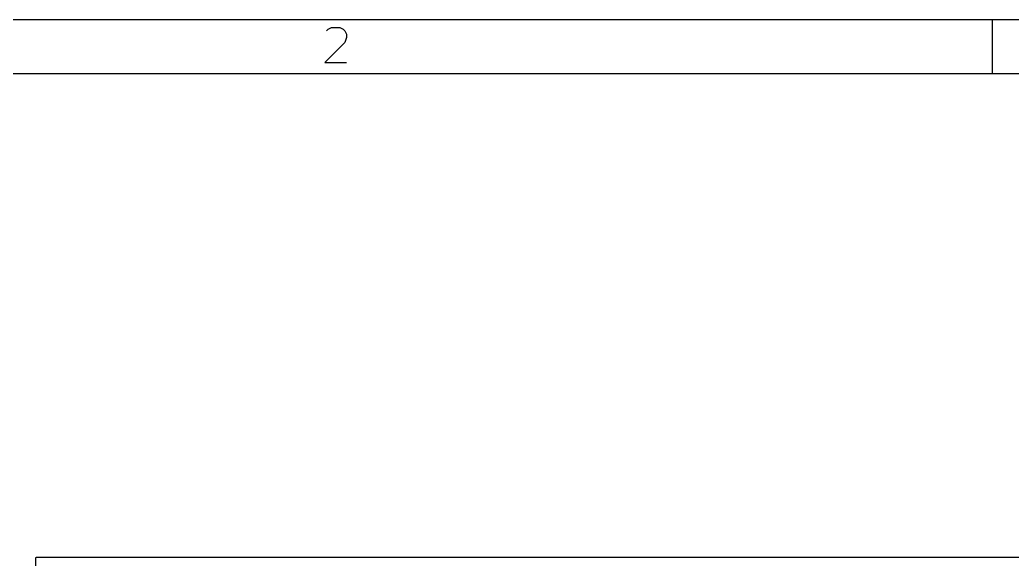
# Model space of a CAD drawing. Extents: x 10 to 287, y -200 to -10.
# Drawn here: x 73.86 to 110.73, y -30.03 to -10 of the extents above; entities that cross this region are included whole.
import ezdxf

# ---------------------------------------------------------------- set-up
doc = ezdxf.new("R2010")
doc.units = 0
doc.header["$MEASUREMENT"] = 0
doc.layers.add('BLACK', color=7, linetype='CONTINUOUS')

msp = doc.modelspace()

# ---------------------------------------------------------------- linework, layer by layer
at = {"layer": 'Black'}
for p, q in [((287.002, -10), (10, -10)), ((85.3095, -10.35), (85.4333, -10.2881)), ((85.4333, -10.2881), (85.7429, -10.2881)), ((85.7429, -10.2881), (85.8667, -10.35)), ((110, -12), (110, -10)), ((85.2476, -10.4119), (85.3095, -10.35)), ((85.8667, -10.35), (85.9286, -10.4119)), ((85.9286, -10.4119), (85.9905, -10.5357)), ((85.9905, -10.6595), (85.9286, -10.8452)), ((85.9905, -10.5357), (85.9905, -10.6595)), ((85.9286, -10.8452), (85.1857, -11.5881)), ((85.1857, -11.5881), (85.9905, -11.5881)), ((285.002, -12), (12, -12)), ((74.45, -30), (74.4508, -29.9957)), ((74.45, -130), (74.45, -30)), ((74.4508, -29.9913), (74.4523, -29.9872)), ((74.4508, -29.9957), (74.4508, -29.9913)), ((74.4523, -29.9872), (74.453, -29.9829)), ((74.453, -29.9829), (74.4552, -29.9791)), ((74.4552, -29.9791), (74.4567, -29.975)), ((74.4567, -29.975), (74.4595, -29.9716)), ((74.4595, -29.9716), (74.4617, -29.9679)), ((74.4617, -29.9679), (74.465, -29.965)), ((74.465, -29.965), (74.4679, -29.9617)), ((74.4679, -29.9617), (74.4716, -29.9595)), ((74.4716, -29.9595), (74.475, -29.9567)), ((74.475, -29.9567), (74.4791, -29.9552)), ((74.4791, -29.9552), (74.4829, -29.953)), ((74.4829, -29.953), (74.4872, -29.9523)), ((74.4872, -29.9523), (74.4913, -29.9508)), ((74.4913, -29.9508), (74.4957, -29.9508)), ((74.4957, -29.9508), (74.5, -29.95)), ((74.5, -29.95), (212, -29.95))]:
    msp.add_line(p, q, dxfattribs=at)

doc.saveas('drawing.dxf')
